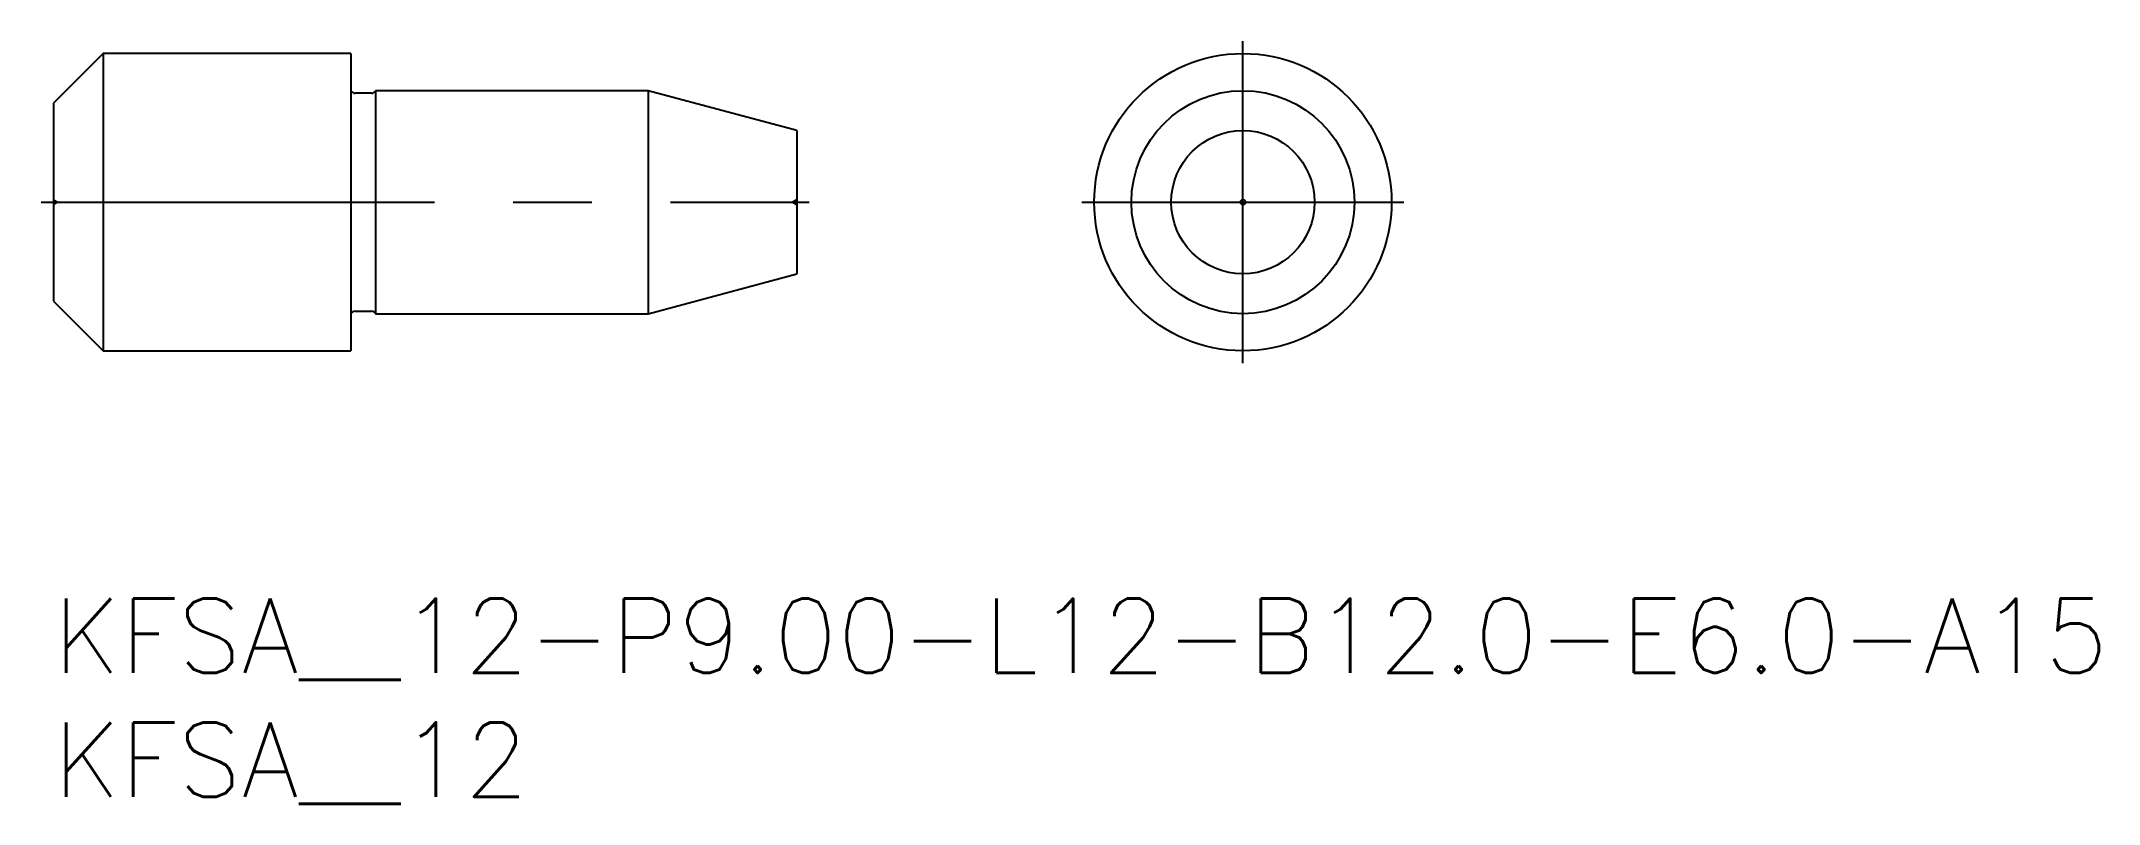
# Model space of a CAD drawing. Extents: x -0.5 to 82.5, y -8.3 to 22.5.
import ezdxf

# ---------------------------------------------------------------- set-up
doc = ezdxf.new("R2010")
doc.units = 0
doc.header["$LTSCALE"] = 0.5
doc.linetypes.add('CENTER', pattern=[50.8, 31.75, -6.35, 6.35, -6.35])
doc.linetypes.add('DASHED', pattern=[19.05, 12.7, -6.35])
for name, color, linetype in [('MSM_CENTER', 1, 'CENTER'), ('MSM_CONTINUOUS', 7, 'CONTINUOUS'), ('MSM_DASHED', 4, 'DASHED'), ('MSM_PART_NUMBER', 7, 'CONTINUOUS')]:
    doc.layers.add(name, color=color, linetype=linetype)
doc.styles.get("Standard").update_dxf_attribs({"font": 'txt.shx', "height": 0.5, "bigfont": 'bigfont.shx'})

# ---------------------------------------------------------------- blocks, each defined once
blk = doc.blocks.new('*U16')
at = {"layer": 'MSM_PART_NUMBER'}
blk.add_text('KFSA__12-P9.00-L12-B12.0-E6.0-A15', height=3, dxfattribs=at).set_placement((0, -3))
blk = doc.blocks.new('*U17')
at = {"layer": 'MSM_PART_NUMBER'}
blk.add_text('KFSA__12', height=3, dxfattribs=at).set_placement((0, -8))

msp = doc.modelspace()

# ---------------------------------------------------------------- linework, layer by layer
at = {"layer": 'MSM_CENTER'}
for p, q in [((48, 9.5), (48, 22.5)), ((-0.5, 16), (30.5, 16)), ((41.5, 16), (54.5, 16))]:
    msp.add_line(p, q, dxfattribs=at)
at = {"layer": 'MSM_CONTINUOUS'}
for p, q in [((2, 22), (0, 20)), ((12, 22), (2, 22)), ((2, 22), (2, 10)), ((12, 22), (12, 10)), ((0, 20), (0, 12)), ((12.827, 20.4), (12.173, 20.4)), ((24, 20.5), (13, 20.5)), ((13, 20.5), (13, 11.5)), ((24, 20.5), (24, 11.5)), ((30, 18.892), (24, 20.5)), ((30, 18.892), (30, 13.108)), ((24, 11.5), (30, 13.108)), ((0, 12), (2, 10)), ((12.173, 11.6), (12.827, 11.6)), ((13, 11.5), (24, 11.5)), ((2, 10), (12, 10))]:
    msp.add_line(p, q, dxfattribs=at)
for radius in [6, 4.5, 2.892, 0.1]:
    msp.add_circle((48, 16), radius, dxfattribs=at)
for centre, start, end in [((12.173, 20.6), 210, 270), ((12.827, 20.6), 270, 330), ((12.173, 11.4), 90, 150), ((12.827, 11.4), 30, 90)]:
    msp.add_arc(centre, 0.2, start, end, dxfattribs=at)
at = {"layer": 'MSM_DASHED'}
for p, q in [((0, 16.1), (0.173, 16)), ((0.173, 16), (0, 15.9)), ((30, 16.1), (29.827, 16)), ((29.827, 16), (30, 15.9))]:
    msp.add_line(p, q, dxfattribs=at)

# ---------------------------------------------------------------- block references
at = {"layer": 'MSM_CONTINUOUS'}
for name in ['*U16', '*U17']:
    msp.add_blockref(name, (0, 0), dxfattribs=at)

doc.saveas('drawing.dxf')
